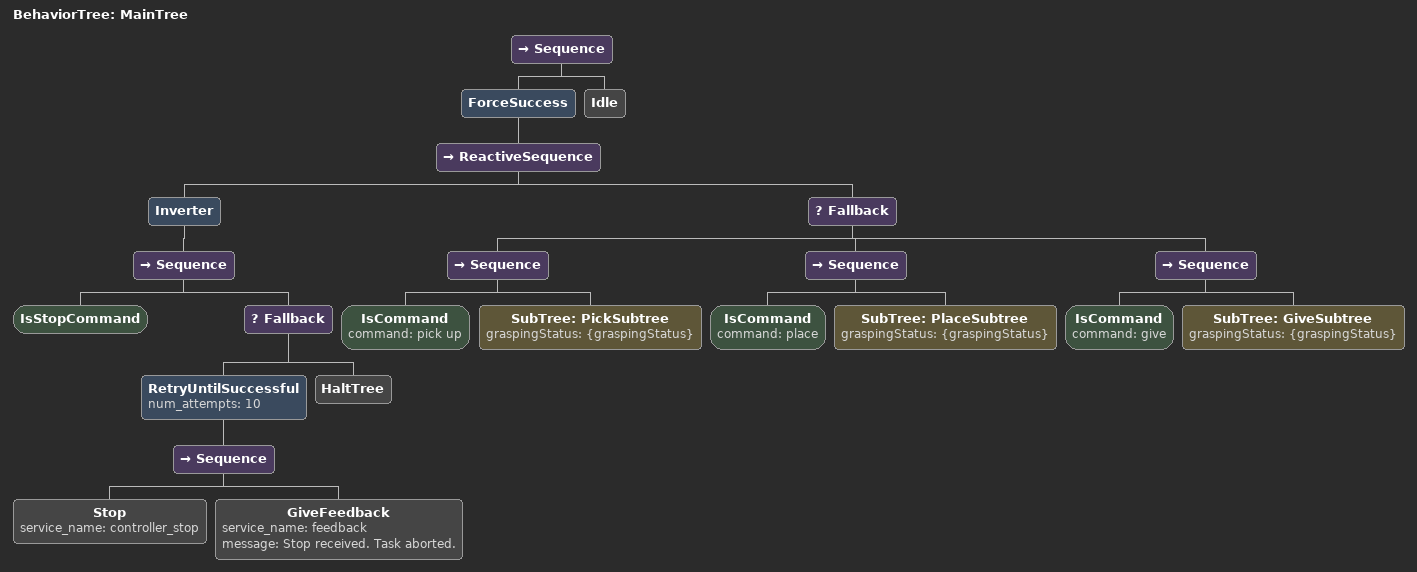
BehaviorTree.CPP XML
<root BTCPP_format="4" main_tree_to_execute="MainTree">
    <BehaviorTree ID="MainTree">
        <Sequence>
            <ForceSuccess>
                <ReactiveSequence>
                    <Inverter>
                        <Sequence>
                            <IsStopCommand/>
                            <Fallback>
                                <RetryUntilSuccessful num_attempts="10">
                                    <Sequence>
                                        <Stop service_name="controller_stop"/>
                                        <GiveFeedback service_name="feedback"
                                                      message="Stop received. Task aborted."/>
                                    </Sequence>
                                </RetryUntilSuccessful>
                                <HaltTree/>
                            </Fallback>
                        </Sequence>
                    </Inverter>
                    <Fallback>
                        <Sequence>
                            <IsCommand command="pick up"/>
                            <SubTree ID="PickSubtree" graspingStatus="{graspingStatus}"/>
                        </Sequence>
                        <Sequence>
                            <IsCommand command="place"/>
                            <SubTree ID="PlaceSubtree" graspingStatus="{graspingStatus}"/>
                        </Sequence>
                        <Sequence>
                            <IsCommand command="give"/>
                            <SubTree ID="GiveSubtree" graspingStatus="{graspingStatus}"/>
                        </Sequence>
                    </Fallback>
                </ReactiveSequence>
            </ForceSuccess>
            <Idle/>
        </Sequence>
    </BehaviorTree>
</root>
